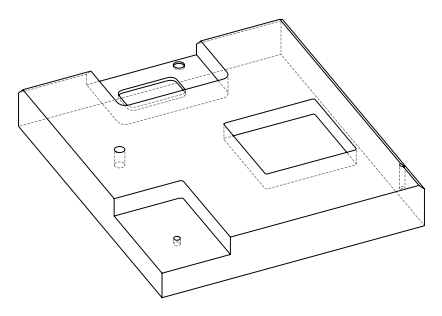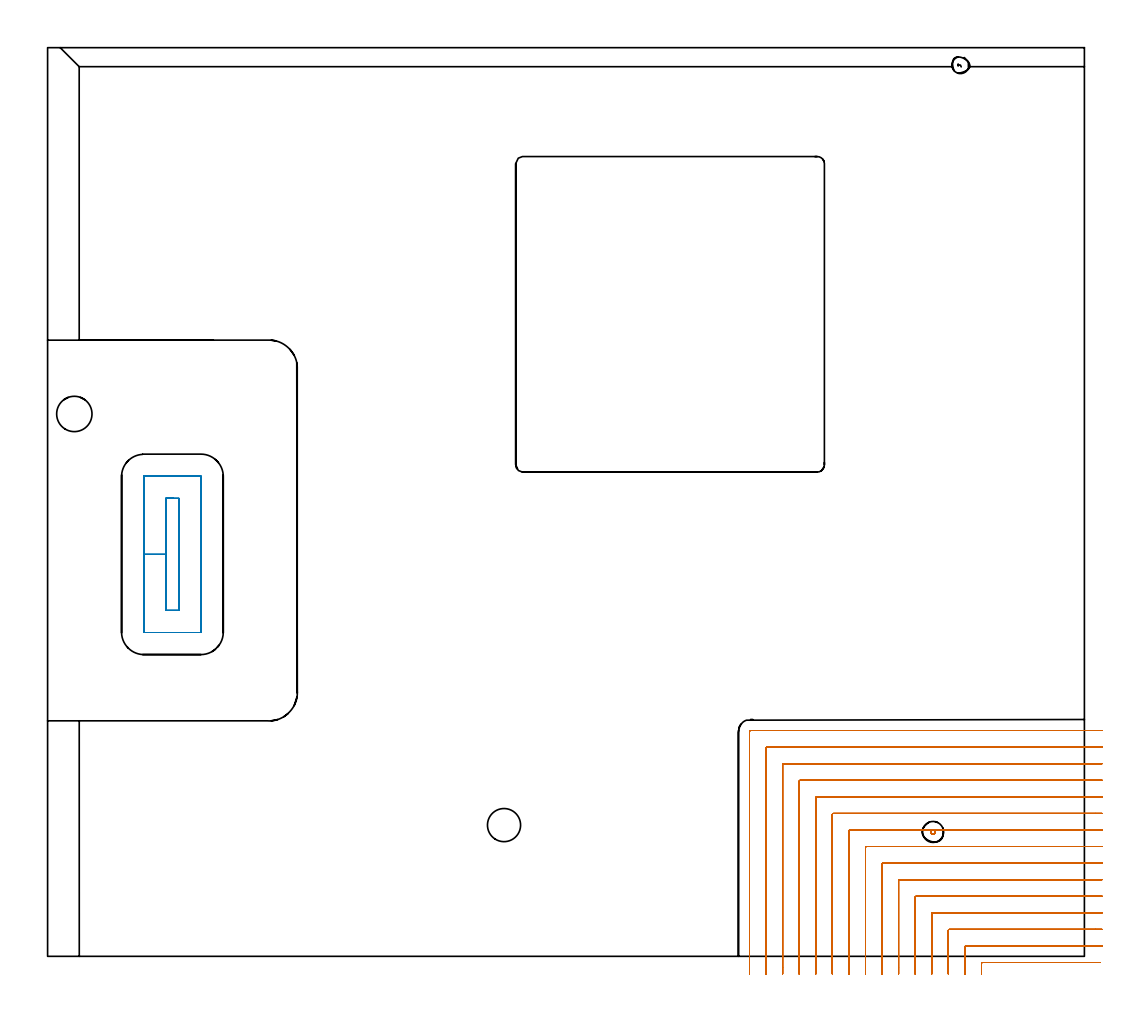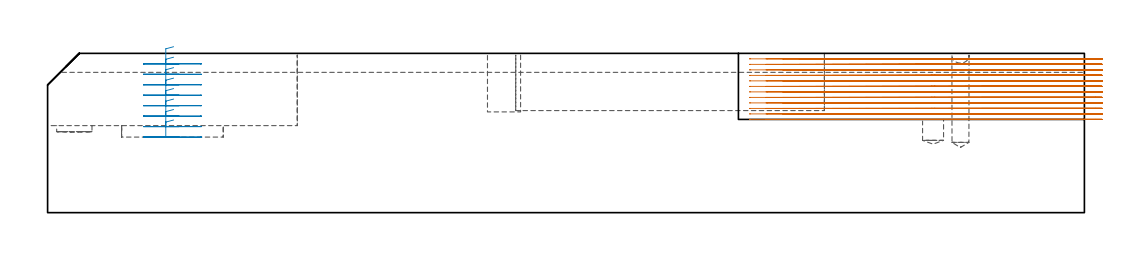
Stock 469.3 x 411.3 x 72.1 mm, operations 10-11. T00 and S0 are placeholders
(PLAN: 13 operations, 9 tool changes, 288 min)
(1 SPOT_DRILL | STEP1POCKET | NXT0321_9005460120000 | 0.03 min | 1 mm3)
(2 SPOT_DRILL_1 | STEP1POCKET_2 | NXT0321_9005460120000 | 0.03 min | 3255 mm3)
(3 DRILL_BLIND_HOLE_INTO_CENTER | STEP1POCKET | UGT0301_196 | 0.18 min | 1890 mm3)
(4 INDEXABLE_INSERT_DRILL_BLIND_HOLE_FROM_SOLID | STEP1POCKET_1 | NXT0302_003 | 0.03 min | 7122 mm3)
(5 DRILL_BLIND_HOLE_INTO_CENTER_1 | STEP1POCKET_2 | NXT0301_066 | 0.06 min | 754 mm3)
(6 INDEXABLE_INSERT_DRILL_BLIND_HOLE_FROM_SOLID_1 | STEP1POCKET_3 | UGT0302_001 | 0.12 min | 4670 mm3)
(7 AREA_MILL | FG_CHAMFER_SURFACE | UGT0205_001 | 5.29 min | 11621 mm3)
(8 AREA_MILL_1 | FG_CHAMFER_SURFACE_1 | UGT0205_001 | 6.4 min | 14263 mm3)
(9 AREA_MILL_2 | FG_CHAMFER_SURFACE_2 | UGT0205_001 | 14.88 min | 16879 mm3)
(10 MILL_CORNER_NOTCH_RECTANGULAR | CORNER_NOTCH_RECTANGULAR | NXT0201_013 | Follow Part, ap 2.5, ae 75% | 64.64 min | 498453 mm3)
(11 MILL_RECTANGULAR_POCKET | POCKET_RECTANGULAR_STRAIGHT | UGT0201_094 | Follow Part, ap 5, ae 75% | 6.07 min | 154843 mm3)
(12 MILL_RECTANGULAR_POCKET_1 | POCKET_RECTANGULAR_STRAIGHT_1 | NXT0201_008 | Follow Part, ap 1.5, ae 75% | 160.28 min | 516612 mm3)
(13 MILL_SLOT | SLOT_PARTIAL_RECTANGULAR | UGT0201_094 | Follow Part, ap 5, ae 75% | 29.99 min | 492776 mm3)
(TOOL NXT0321_9005460120000 | NC Spot Drill, 142deg, 12mm, Carbide, Uncoated | D12 PA142 FL30 Z2)
(TOOL UGT0301_196 | Twist Drill 7.7 mm | D7.7 PA118 FL73 Z2)
(TOOL NXT0302_003 | Index. Insert Drill 16mm [880-D1600L20-05] | D16 PA176 FL80 Z2)
(TOOL NXT0301_066 | Carbide Drill 9.5mm [860.1-0950-029A1-MM 2214] | D9.5 PA140 FL47 Z2)
(TOOL UGT0302_001 | Indexable Insert Drill 15mm | D15 PA180 FL50 Z2)
(TOOL UGT0205_001 | Chamfer Mill 20 x 3 x 45 deg. | D20 FL50 Z2)
(TOOL NXT0201_013 | ENDMILL 10mm | D10 FL30 Z4)
(TOOL UGT0201_094 | End mill 20 mm | D20 FL38 Z4)
(TOOL NXT0201_008 | ENDMILL 6mm [2P460-0600-NA 1630] | D6 FL26 Z6)
(OP 10 MILL_CORNER_NOTCH_RECTANGULAR)
G17 G21 G94 G90
T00 M6
G54
G17 G0 G90 X476.442 Y-2.8 S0 M3
G43 Z82.106 H0
Z69.614
G94 G1 X473.442 F250.
X423.193 F500.
G3 X422.7 Y-3.293 R0.5
G1 Y-5.
Y-8. F250.
G0 Z82.106
X477.3 Y4.7
Z69.614
G1 X474.3
X415.693 F500.
G3 X415.2 Y4.207 R0.5
G1 Y-5.
Y-8. F250.
G0 Z82.106
X477.3 Y12.2
Z69.614
G1 X474.3
X408.193 F500.
G3 X407.7 Y11.707 R0.5
G1 Y-5.
Y-8. F250.
G0 Z82.106
X477.3 Y19.7
Z69.614
G1 X474.3
X400.694 F500.
G3 X400.2 Y19.206 R0.5
G1 Y-5.
Y-8. F250.
G0 Z82.106
X477.3 Y27.2
Z69.614
G1 X474.3
X393.194 F500.
G3 X392.7 Y26.706 R0.5
G1 Y-5.
Y-8. F250.
G0 Z82.106
X477.3 Y34.7
Z69.614
G1 X474.3
X385.694 F500.
G3 X385.2 Y34.206 R0.5
G1 Y-5.
Y-8. F250.
G0 Z82.106
X477.3 Y42.2
Z69.614
G1 X474.3
X378.194 F500.
G3 X377.7 Y41.706 R0.5
G1 Y-5.
Y-8. F250.
G0 Z82.106
X477.3 Y49.7
Z69.614
G1 X474.3
X370.695 F500.
G3 X370.2 Y49.205 R0.5
G1 Y-5.
Y-8. F250.
G0 Z82.106
X477.3 Y57.2
Z69.614
G1 X474.3
X401.206 F500.
X401.216 Y57.196
G2 X401.774 Y56.44 R1.112
X401.594 Y55.718 R0.993
G1 X401.387 Y55.51
G2 X400.384 Y55.409 R0.988
G1 X400.239 Y55.501
X400.025 Y55.708
X399.886 Y55.917
X399.829 Y56.142
G2 X400.195 Y57.07 R0.97
G1 X400.4 Y57.2
X370.695
X363.195
G3 X362.7 Y56.705 R0.5
G1 Y-5.
Y-8. F250.
G0 Z82.106
X477.3 Y64.7
Z69.614
G1 X474.3
X355.695 F500.
G3 X355.2 Y64.205 R0.5
G1 Y-5.
Y-8. F250.
G0 Z82.106
X477.3 Y72.2
Z69.614
G1 X474.3
X348.196 F500.
G3 X347.7 Y71.704 R0.5
G1 Y-5.
Y-8. F250.
G0 Z82.106
X477.3 Y79.7
Z69.614
G1 X474.3
X340.696 F500.
G3 X340.2 Y79.204 R0.5
G1 Y-5.
Y-8. F250.
G0 Z82.106
X477.3 Y87.2
Z69.614
G1 X474.3
X333.196 F500.
G3 X332.7 Y86.704 R0.5
G1 Y-5.
Y-8. F250.
G0 Z82.106
X477.3 Y94.7
Z69.614
G1 X474.3
X325.696 F500.
G3 X325.2 Y94.204 R0.5
G1 Y-5.
Y-8. F250.
G0 Z82.106
X477.3 Y102.2
Z69.614
G1 X474.3
X318.196 F500.
G3 X317.7 Y101.704 R0.5
G1 Y-5.
Y-8. F250.
G0 Z82.106
X476.442 Y-2.8
Z67.122
G1 X473.442
X423.193 F500.
G3 X422.7 Y-3.293 R0.5
G1 Y-5.
Y-8. F250.
G0 Z82.106
X477.3 Y4.7
Z67.122
G1 X474.3
X415.693 F500.
G3 X415.2 Y4.207 R0.5
G1 Y-5.
Y-8. F250.
G0 Z82.106
X477.3 Y12.2
Z67.122
G1 X474.3
X408.193 F500.
G3 X407.7 Y11.707 R0.5
G1 Y-5.
Y-8. F250.
G0 Z82.106
X477.3 Y19.7
Z67.122
G1 X474.3
X400.694 F500.
G3 X400.2 Y19.206 R0.5
G1 Y-5.
Y-8. F250.
G0 Z82.106
X477.3 Y27.2
Z67.122
G1 X474.3
X393.194 F500.
G3 X392.7 Y26.706 R0.5
G1 Y-5.
Y-8. F250.
G0 Z82.106
X477.3 Y34.7
Z67.122
G1 X474.3
X385.694 F500.
G3 X385.2 Y34.206 R0.5
G1 Y-5.
Y-8. F250.
G0 Z82.106
X477.3 Y42.2
Z67.122
G1 X474.3
X378.194 F500.
G3 X377.7 Y41.706 R0.5
G1 Y-5.
Y-8. F250.
G0 Z82.106
X477.3 Y49.7
Z67.122
G1 X474.3
X370.695 F500.
G3 X370.2 Y49.205 R0.5
G1 Y-5.
Y-8. F250.
G0 Z82.106
X477.3 Y57.2
Z67.122
G1 X474.3
X401.206 F500.
X401.216 Y57.196
G2 X401.774 Y56.44 R1.112
X401.594 Y55.718 R0.993
G1 X401.387 Y55.51
G2 X400.384 Y55.409 R0.988
G1 X400.24 Y55.5
X400.025 Y55.709
X399.886 Y55.917
X399.829 Y56.142
G2 X400.195 Y57.07 R0.97
G1 X400.4 Y57.2
X370.695
X363.195
G3 X362.7 Y56.705 R0.5
G1 Y-5.
Y-8. F250.
G0 Z82.106
X477.3 Y64.7
Z67.122
G1 X474.3
X355.695 F500.
G3 X355.2 Y64.205 R0.5
G1 Y-5.
Y-8. F250.
G0 Z82.106
X477.3 Y72.2
Z67.122
G1 X474.3
X348.196 F500.
G3 X347.7 Y71.704 R0.5
G1 Y-5.
Y-8. F250.
G0 Z82.106
X477.3 Y79.7
Z67.122
G1 X474.3
X340.696 F500.
G3 X340.2 Y79.204 R0.5
G1 Y-5.
Y-8. F250.
G0 Z82.106
X477.3 Y87.2
Z67.122
G1 X474.3
X333.196 F500.
G3 X332.7 Y86.704 R0.5
G1 Y-5.
Y-8. F250.
G0 Z82.106
X477.3 Y94.7
Z67.122
G1 X474.3
X325.696 F500.
G3 X325.2 Y94.204 R0.5
G1 Y-5.
Y-8. F250.
G0 Z82.106
X477.3 Y102.2
Z67.122
G1 X474.3
X318.196 F500.
G3 X317.7 Y101.704 R0.5
G1 Y-5.
Y-8. F250.
G0 Z82.106
X476.442 Y-2.8
Z64.63
G1 X473.442
X423.193 F500.
G3 X422.7 Y-3.293 R0.5
G1 Y-5.
Y-8. F250.
G0 Z82.106
X477.3 Y4.7
Z64.63
G1 X474.3
X415.693 F500.
G3 X415.2 Y4.207 R0.5
G1 Y-5.
Y-8. F250.
G0 Z82.106
X477.3 Y12.2
Z64.63
G1 X474.3
X408.193 F500.
G3 X407.7 Y11.707 R0.5
G1 Y-5.
Y-8. F250.
G0 Z82.106
X477.3 Y19.7
Z64.63
G1 X474.3
X400.694 F500.
G3 X400.2 Y19.206 R0.5
G1 Y-5.
Y-8. F250.
G0 Z82.106
X477.3 Y27.2
Z64.63
G1 X474.3
X393.194 F500.
G3 X392.7 Y26.706 R0.5
G1 Y-5.
Y-8. F250.
G0 Z82.106
X477.3 Y34.7
Z64.63
G1 X474.3
X385.694 F500.
G3 X385.2 Y34.206 R0.5
G1 Y-5.
Y-8. F250.
G0 Z82.106
X477.3 Y42.2
Z64.63
G1 X474.3
X378.194 F500.
G3 X377.7 Y41.706 R0.5
G1 Y-5.
Y-8. F250.
G0 Z82.106
X477.3 Y49.7
Z64.63
G1 X474.3
X370.695 F500.
G3 X370.2 Y49.205 R0.5
G1 Y-5.
Y-8. F250.
G0 Z82.106
X477.3 Y57.2
Z64.63
G1 X474.3
X401.206 F500.
X401.216 Y57.196
G2 X401.774 Y56.44 R1.112
X401.594 Y55.718 R0.993
G1 X401.387 Y55.51
X401.293 Y55.448
G2 X400.385 Y55.409 R0.988
G1 X400.239 Y55.502
X400.025 Y55.709
X399.886 Y55.917
X399.829 Y56.142
G2 X400.195 Y57.07 R0.97
G1 X400.4 Y57.2
X370.695
X363.195
G3 X362.7 Y56.705 R0.5
G1 Y-5.
Y-8. F250.
G0 Z82.106
X477.3 Y64.7
Z64.63
G1 X474.3
X355.695 F500.
G3 X355.2 Y64.205 R0.5
G1 Y-5.
Y-8. F250.
G0 Z82.106
X477.3 Y72.2
Z64.63
G1 X474.3
X348.196 F500.
G3 X347.7 Y71.704 R0.5
G1 Y-5.
Y-8. F250.
G0 Z82.106
X477.3 Y79.7
Z64.63
G1 X474.3
X340.696 F500.
G3 X340.2 Y79.204 R0.5
G1 Y-5.
Y-8. F250.
G0 Z82.106
X477.3 Y87.2
Z64.63
G1 X474.3
X333.196 F500.
G3 X332.7 Y86.704 R0.5
G1 Y-5.
Y-8. F250.
G0 Z82.106
X477.3 Y94.7
Z64.63
G1 X474.3
X325.696 F500.
G3 X325.2 Y94.204 R0.5
G1 Y-5.
Y-8. F250.
G0 Z82.106
X477.3 Y102.2
Z64.63
G1 X474.3
X318.196 F500.
G3 X317.7 Y101.704 R0.5
G1 Y-5.
Y-8. F250.
G0 Z82.106
X476.442 Y-2.8
Z62.137
G1 X473.442
X423.193 F500.
G3 X422.7 Y-3.293 R0.5
G1 Y-5.
Y-8. F250.
G0 Z82.106
X477.3 Y4.7
Z62.137
G1 X474.3
X415.693 F500.
G3 X415.2 Y4.207 R0.5
G1 Y-5.
Y-8. F250.
G0 Z82.106
X477.3 Y12.2
Z62.137
G1 X474.3
X408.193 F500.
G3 X407.7 Y11.707 R0.5
G1 Y-5.
Y-8. F250.
G0 Z82.106
X477.3 Y19.7
Z62.137
G1 X474.3
X400.694 F500.
G3 X400.2 Y19.206 R0.5
G1 Y-5.
Y-8. F250.
G0 Z82.106
X477.3 Y27.2
Z62.137
G1 X474.3
X393.194 F500.
G3 X392.7 Y26.706 R0.5
G1 Y-5.
Y-8. F250.
G0 Z82.106
X477.3 Y34.7
Z62.137
G1 X474.3
X385.694 F500.
G3 X385.2 Y34.206 R0.5
G1 Y-5.
Y-8. F250.
G0 Z82.106
X477.3 Y42.2
Z62.137
G1 X474.3
X378.194 F500.
G3 X377.7 Y41.706 R0.5
G1 Y-5.
Y-8. F250.
G0 Z82.106
X477.3 Y49.7
Z62.137
G1 X474.3
X370.695 F500.
G3 X370.2 Y49.205 R0.5
G1 Y-5.
Y-8. F250.
G0 Z82.106
X477.3 Y57.2
Z62.137
G1 X474.3
X401.206 F500.
G2 X401.774 Y56.44 R1.113
X401.594 Y55.718 R0.993
G1 X401.387 Y55.51
X401.29 Y55.447
G2 X400.385 Y55.409 R0.988
G1 X400.237 Y55.503
X400.026 Y55.707
X399.886 Y55.917
X399.829 Y56.142
G2 X400.195 Y57.07 R0.97
G1 X400.4 Y57.2
X370.695
X363.195
G3 X362.7 Y56.705 R0.5
G1 Y-5.
Y-8. F250.
G0 Z82.106
X477.3 Y64.7
Z62.137
G1 X474.3
X355.695 F500.
G3 X355.2 Y64.205 R0.5
G1 Y-5.
Y-8. F250.
G0 Z82.106
X477.3 Y72.2
Z62.137
G1 X474.3
X348.196 F500.
G3 X347.7 Y71.704 R0.5
G1 Y-5.
Y-8. F250.
G0 Z82.106
X477.3 Y79.7
Z62.137
G1 X474.3
X340.696 F500.
G3 X340.2 Y79.204 R0.5
G1 Y-5.
Y-8. F250.
G0 Z82.106
X477.3 Y87.2
Z62.137
G1 X474.3
X333.196 F500.
G3 X332.7 Y86.704 R0.5
G1 Y-5.
Y-8. F250.
G0 Z82.106
X477.3 Y94.7
Z62.137
G1 X474.3
X325.696 F500.
G3 X325.2 Y94.204 R0.5
G1 Y-5.
Y-8. F250.
G0 Z82.106
X477.3 Y102.2
Z62.137
G1 X474.3
X318.196 F500.
G3 X317.7 Y101.704 R0.5
G1 Y-5.
Y-8. F250.
G0 Z82.106
X476.442 Y-2.8
Z59.645
G1 X473.442
X423.193 F500.
G3 X422.7 Y-3.293 R0.5
G1 Y-5.
Y-8. F250.
G0 Z82.106
X477.3 Y4.7
Z59.645
G1 X474.3
X415.693 F500.
G3 X415.2 Y4.207 R0.5
G1 Y-5.
Y-8. F250.
G0 Z82.106
X477.3 Y12.2
Z59.645
G1 X474.3
X408.193 F500.
G3 X407.7 Y11.707 R0.5
G1 Y-5.
Y-8. F250.
G0 Z82.106
X477.3 Y19.7
Z59.645
G1 X474.3
X400.694 F500.
G3 X400.2 Y19.206 R0.5
G1 Y-5.
Y-8. F250.
G0 Z82.106
X477.3 Y27.2
Z59.645
G1 X474.3
X393.194 F500.
G3 X392.7 Y26.706 R0.5
G1 Y-5.
Y-8. F250.
G0 Z82.106
X477.3 Y34.7
Z59.645
G1 X474.3
X385.694 F500.
G3 X385.2 Y34.206 R0.5
G1 Y-5.
Y-8. F250.
G0 Z82.106
X477.3 Y42.2
Z59.645
G1 X474.3
X378.194 F500.
G3 X377.7 Y41.706 R0.5
G1 Y-5.
Y-8. F250.
G0 Z82.106
X477.3 Y49.7
Z59.645
G1 X474.3
X370.695 F500.
G3 X370.2 Y49.205 R0.5
G1 Y-5.
Y-8. F250.
G0 Z82.106
X477.3 Y57.2
Z59.645
G1 X474.3
X401.206 F500.
G2 X401.774 Y56.44 R1.113
X401.731 Y55.983 R0.993
X401.594 Y55.718 R0.991
G1 X401.385 Y55.509
X401.271 Y55.436
G2 X400.384 Y55.409 R0.988
G1 X400.238 Y55.502
X400.026 Y55.707
X399.885 Y55.919
X399.829 Y56.142
G2 X400.195 Y57.07 R0.97
G1 X400.4 Y57.2
X370.695
X363.195
G3 X362.7 Y56.705 R0.5
G1 Y-5.
Y-8. F250.
G0 Z82.106
X477.3 Y64.7
Z59.645
G1 X474.3
X355.695 F500.
G3 X355.2 Y64.205 R0.5
G1 Y-5.
Y-8. F250.
G0 Z82.106
X477.3 Y72.2
Z59.645
G1 X474.3
X348.196 F500.
G3 X347.7 Y71.704 R0.5
G1 Y-5.
Y-8. F250.
G0 Z82.106
X477.3 Y79.7
Z59.645
G1 X474.3
X340.696 F500.
G3 X340.2 Y79.204 R0.5
G1 Y-5.
Y-8. F250.
G0 Z82.106
X477.3 Y87.2
Z59.645
G1 X474.3
X333.196 F500.
G3 X332.7 Y86.704 R0.5
G1 Y-5.
Y-8. F250.
G0 Z82.106
X477.3 Y94.7
Z59.645
G1 X474.3
X325.696 F500.
G3 X325.2 Y94.204 R0.5
G1 Y-5.
Y-8. F250.
G0 Z82.106
X477.3 Y102.2
Z59.645
G1 X474.3
X318.196 F500.
G3 X317.7 Y101.704 R0.5
G1 Y-5.
Y-8. F250.
G0 Z82.106
X476.442 Y-2.8
Z57.153
G1 X473.442
X423.193 F500.
G3 X422.7 Y-3.293 R0.5
G1 Y-5.
Y-8. F250.
G0 Z82.106
X477.3 Y4.7
Z57.153
G1 X474.3
X415.693 F500.
G3 X415.2 Y4.207 R0.5
G1 Y-5.
Y-8. F250.
G0 Z82.106
X477.3 Y12.2
Z57.153
G1 X474.3
X408.193 F500.
G3 X407.7 Y11.707 R0.5
G1 Y-5.
Y-8. F250.
G0 Z82.106
X477.3 Y19.7
Z57.153
G1 X474.3
X400.694 F500.
G3 X400.2 Y19.206 R0.5
G1 Y-5.
Y-8. F250.
G0 Z82.106
X477.3 Y27.2
Z57.153
G1 X474.3
X393.194 F500.
G3 X392.7 Y26.706 R0.5
G1 Y-5.
Y-8. F250.
G0 Z82.106
X477.3 Y34.7
Z57.153
G1 X474.3
X385.694 F500.
G3 X385.2 Y34.206 R0.5
G1 Y-5.
Y-8. F250.
G0 Z82.106
X477.3 Y42.2
Z57.153
G1 X474.3
X378.195 F500.
G3 X377.7 Y41.705 R0.5
G1 Y-5.
Y-8. F250.
G0 Z82.106
X477.3 Y49.7
Z57.153
G1 X474.3
X370.695 F500.
G3 X370.2 Y49.205 R0.5
G1 Y-5.
Y-8. F250.
G0 Z82.106
X477.3 Y57.2
Z57.153
G1 X474.3
X401.206 F500.
X401.216 Y57.196
G2 X401.774 Y56.44 R1.112
X401.731 Y55.983 R0.993
X401.594 Y55.718 R0.991
G1 X401.385 Y55.509
X401.27 Y55.436
G2 X400.384 Y55.409 R0.988
G1 X400.239 Y55.501
X400.026 Y55.708
X399.885 Y55.919
X399.829 Y56.142
G2 X400.195 Y57.07 R0.97
G1 X400.4 Y57.2
X370.695
X363.195
G3 X362.7 Y56.705 R0.5
G1 Y-5.
Y-8. F250.
G0 Z82.106
X477.3 Y64.7
Z57.153
G1 X474.3
X355.695 F500.
G3 X355.2 Y64.205 R0.5
G1 Y-5.
Y-8. F250.
G0 Z82.106
X477.3 Y72.2
Z57.153
G1 X474.3
X348.196 F500.
G3 X347.7 Y71.704 R0.5
G1 Y-5.
Y-8. F250.
G0 Z82.106
X477.3 Y79.7
Z57.153
G1 X474.3
X340.696 F500.
G3 X340.2 Y79.204 R0.5
G1 Y-5.
Y-8. F250.
G0 Z82.106
X477.3 Y87.2
Z57.153
G1 X474.3
X333.196 F500.
G3 X332.7 Y86.704 R0.5
G1 Y-5.
Y-8. F250.
G0 Z82.106
X477.3 Y94.7
Z57.153
G1 X474.3
X325.696 F500.
G3 X325.2 Y94.204 R0.5
G1 Y-5.
Y-8. F250.
G0 Z82.106
X477.3 Y102.2
Z57.153
G1 X474.3
X318.196 F500.
G3 X317.7 Y101.704 R0.5
G1 Y-5.
Y-8. F250.
G0 Z82.106
X476.442 Y-2.8
Z54.661
G1 X473.442
X423.193 F500.
G3 X422.7 Y-3.293 R0.5
G1 Y-5.
Y-8. F250.
G0 Z82.106
X477.3 Y4.7
Z54.661
G1 X474.3
X415.693 F500.
G3 X415.2 Y4.207 R0.5
G1 Y-5.
Y-8. F250.
G0 Z82.106
X477.3 Y12.2
Z54.661
G1 X474.3
X408.193 F500.
G3 X407.7 Y11.707 R0.5
G1 Y-5.
Y-8. F250.
G0 Z82.106
X477.3 Y19.7
Z54.661
G1 X474.3
X400.694 F500.
G3 X400.2 Y19.206 R0.5
G1 Y-5.
Y-8. F250.
G0 Z82.106
X477.3 Y27.2
Z54.661
G1 X474.3
X393.194 F500.
G3 X392.7 Y26.706 R0.5
G1 Y-5.
Y-8. F250.
G0 Z82.106
X477.3 Y34.7
Z54.661
G1 X474.3
X385.694 F500.
G3 X385.2 Y34.206 R0.5
G1 Y-5.
Y-8. F250.
G0 Z82.106
X477.3 Y42.2
Z54.661
G1 X474.3
X378.195 F500.
G3 X377.7 Y41.705 R0.5
G1 Y-5.
Y-8. F250.
G0 Z82.106
X477.3 Y49.7
Z54.661
G1 X474.3
X370.695 F500.
G3 X370.2 Y49.205 R0.5
G1 Y-5.
Y-8. F250.
G0 Z82.106
X477.3 Y57.2
Z54.661
G1 X474.3
X401.206 F500.
X401.216 Y57.196
G2 X401.774 Y56.44 R1.112
X401.594 Y55.718 R0.993
G1 X401.387 Y55.51
G2 X400.384 Y55.409 R0.988
G1 X400.24 Y55.5
X400.025 Y55.709
X399.886 Y55.917
X399.829 Y56.142
G2 X400.195 Y57.07 R0.97
G1 X400.4 Y57.2
X370.695
X363.195
G3 X362.7 Y56.705 R0.5
G1 Y-5.
Y-8. F250.
G0 Z82.106
X477.3 Y64.7
Z54.661
G1 X474.3
X355.695 F500.
G3 X355.2 Y64.205 R0.5
G1 Y-5.
Y-8. F250.
G0 Z82.106
X477.3 Y72.2
Z54.661
G1 X474.3
X348.196 F500.
G3 X347.7 Y71.704 R0.5
G1 Y-5.
Y-8. F250.
G0 Z82.106
X477.3 Y79.7
Z54.661
G1 X474.3
X340.696 F500.
G3 X340.2 Y79.204 R0.5
G1 Y-5.
Y-8. F250.
G0 Z82.106
X477.3 Y87.2
Z54.661
G1 X474.3
X333.196 F500.
G3 X332.7 Y86.704 R0.5
G1 Y-5.
Y-8. F250.
G0 Z82.106
X477.3 Y94.7
Z54.661
G1 X474.3
X325.696 F500.
G3 X325.2 Y94.204 R0.5
G1 Y-5.
Y-8. F250.
G0 Z82.106
X477.3 Y102.2
Z54.661
G1 X474.3
X318.196 F500.
G3 X317.7 Y101.704 R0.5
G1 Y-5.
Y-8. F250.
G0 Z82.106
X476.442 Y-2.8
Z52.169
G1 X473.442
X423.193 F500.
G3 X422.7 Y-3.293 R0.5
G1 Y-5.
Y-8. F250.
G0 Z82.106
X477.3 Y4.7
Z52.169
G1 X474.3
X415.693 F500.
G3 X415.2 Y4.207 R0.5
G1 Y-5.
Y-8. F250.
G0 Z82.106
X477.3 Y12.2
Z52.169
G1 X474.3
X408.193 F500.
G3 X407.7 Y11.707 R0.5
G1 Y-5.
Y-8. F250.
G0 Z82.106
X477.3 Y19.7
Z52.169
G1 X474.3
X400.694 F500.
G3 X400.2 Y19.206 R0.5
G1 Y-5.
Y-8. F250.
G0 Z82.106
X477.3 Y27.2
Z52.169
G1 X474.3
X393.194 F500.
G3 X392.7 Y26.706 R0.5
G1 Y-5.
Y-8. F250.
G0 Z82.106
X477.3 Y34.7
Z52.169
G1 X474.3
X385.694 F500.
G3 X385.2 Y34.206 R0.5
G1 Y-5.
Y-8. F250.
G0 Z82.106
X477.3 Y42.2
Z52.169
G1 X474.3
X378.195 F500.
G3 X377.7 Y41.705 R0.5
G1 Y-5.
Y-8. F250.
G0 Z82.106
X477.3 Y49.7
Z52.169
G1 X474.3
X370.695 F500.
G3 X370.2 Y49.205 R0.5
G1 Y-5.
Y-8. F250.
G0 Z82.106
X477.3 Y57.2
Z52.169
G1 X474.3
X401.206 F500.
X401.216 Y57.196
G2 X401.774 Y56.44 R1.112
X401.594 Y55.718 R0.993
G1 X401.387 Y55.51
X401.294 Y55.449
G2 X400.386 Y55.408 R0.988
G1 X400.238 Y55.502
X400.025 Y55.709
X399.886 Y55.917
X399.829 Y56.142
G2 X400.195 Y57.07 R0.97
G1 X400.4 Y57.2
X370.695
X363.195
G3 X362.7 Y56.705 R0.5
G1 Y-5.
Y-8. F250.
G0 Z82.106
X477.3 Y64.7
Z52.169
G1 X474.3
X355.695 F500.
G3 X355.2 Y64.205 R0.5
G1 Y-5.
Y-8. F250.
G0 Z82.106
X477.3 Y72.2
Z52.169
G1 X474.3
X348.196 F500.
G3 X347.7 Y71.704 R0.5
G1 Y-5.
Y-8. F250.
G0 Z82.106
X477.3 Y79.7
Z52.169
G1 X474.3
X340.696 F500.
G3 X340.2 Y79.204 R0.5
G1 Y-5.
Y-8. F250.
G0 Z82.106
X477.3 Y87.2
Z52.169
G1 X474.3
X333.196 F500.
G3 X332.7 Y86.704 R0.5
G1 Y-5.
Y-8. F250.
G0 Z82.106
X477.3 Y94.7
Z52.169
G1 X474.3
X325.696 F500.
G3 X325.2 Y94.204 R0.5
G1 Y-5.
Y-8. F250.
G0 Z82.106
X477.3 Y102.2
Z52.169
G1 X474.3
X318.196 F500.
G3 X317.7 Y101.704 R0.5
G1 Y-5.
Y-8. F250.
G0 Z82.106
X476.442 Y-2.8
Z49.677
G1 X473.442
X423.193 F500.
G3 X422.7 Y-3.293 R0.5
G1 Y-5.
Y-8. F250.
G0 Z82.106
X477.3 Y4.7
Z49.677
G1 X474.3
X415.693 F500.
G3 X415.2 Y4.207 R0.5
G1 Y-5.
Y-8. F250.
G0 Z82.106
X477.3 Y12.2
Z49.677
G1 X474.3
X408.193 F500.
G3 X407.7 Y11.707 R0.5
G1 Y-5.
Y-8. F250.
G0 Z82.106
X477.3 Y19.7
Z49.677
G1 X474.3
X400.694 F500.
G3 X400.2 Y19.206 R0.5
G1 Y-5.
Y-8. F250.
G0 Z82.106
X477.3 Y27.2
Z49.677
G1 X474.3
X393.194 F500.
G3 X392.7 Y26.706 R0.5
G1 Y-5.
Y-8. F250.
G0 Z82.106
X477.3 Y34.7
Z49.677
G1 X474.3
X385.694 F500.
G3 X385.2 Y34.206 R0.5
G1 Y-5.
Y-8. F250.
G0 Z82.106
X477.3 Y42.2
Z49.677
G1 X474.3
X378.195 F500.
G3 X377.7 Y41.705 R0.5
G1 Y-5.
Y-8. F250.
G0 Z82.106
X477.3 Y49.7
Z49.677
G1 X474.3
X370.695 F500.
G3 X370.2 Y49.205 R0.5
G1 Y-5.
Y-8. F250.
G0 Z82.106
X477.3 Y57.2
Z49.677
G1 X474.3
X401.206 F500.
X401.216 Y57.196
G2 X401.774 Y56.44 R1.112
X401.594 Y55.718 R0.993
G1 X401.387 Y55.51
X401.289 Y55.447
G2 X400.386 Y55.408 R0.988
G1 X400.237 Y55.503
X400.026 Y55.707
X399.886 Y55.917
X399.829 Y56.142
G2 X400.195 Y57.07 R0.97
G1 X400.4 Y57.2
X370.695
X363.195
G3 X362.7 Y56.705 R0.5
G1 Y-5.
Y-8. F250.
G0 Z82.106
X477.3 Y64.7
Z49.677
G1 X474.3
X355.695 F500.
G3 X355.2 Y64.205 R0.5
G1 Y-5.
Y-8. F250.
G0 Z82.106
X477.3 Y72.2
Z49.677
G1 X474.3
X348.196 F500.
G3 X347.7 Y71.704 R0.5
G1 Y-5.
Y-8. F250.
G0 Z82.106
X477.3 Y79.7
Z49.677
G1 X474.3
X340.696 F500.
G3 X340.2 Y79.204 R0.5
G1 Y-5.
Y-8. F250.
G0 Z82.106
X477.3 Y87.2
Z49.677
G1 X474.3
X333.196 F500.
G3 X332.7 Y86.704 R0.5
G1 Y-5.
Y-8. F250.
G0 Z82.106
X477.3 Y94.7
Z49.677
G1 X474.3
X325.696 F500.
G3 X325.2 Y94.204 R0.5
G1 Y-5.
Y-8. F250.
G0 Z82.106
X477.3 Y102.2
Z49.677
G1 X474.3
X318.196 F500.
G3 X317.7 Y101.704 R0.5
G1 Y-5.
Y-8. F250.
G0 Z82.106
X476.442 Y-2.8
Z47.184
G1 X473.442
X423.193 F500.
G3 X422.7 Y-3.293 R0.5
G1 Y-5.
Y-8. F250.
G0 Z82.106
X477.3 Y4.7
Z47.184
G1 X474.3
X415.693 F500.
G3 X415.2 Y4.207 R0.5
G1 Y-5.
Y-8. F250.
G0 Z82.106
X477.3 Y12.2
Z47.184
G1 X474.3
X408.193 F500.
G3 X407.7 Y11.707 R0.5
G1 Y-5.
Y-8. F250.
G0 Z82.106
X477.3 Y19.7
Z47.184
G1 X474.3
X400.694 F500.
G3 X400.2 Y19.206 R0.5
G1 Y-5.
Y-8. F250.
G0 Z82.106
X477.3 Y27.2
Z47.184
G1 X474.3
X393.194 F500.
G3 X392.7 Y26.706 R0.5
G1 Y-5.
Y-8. F250.
G0 Z82.106
X477.3 Y34.7
Z47.184
G1 X474.3
X385.694 F500.
G3 X385.2 Y34.206 R0.5
G1 Y-5.
Y-8. F250.
G0 Z82.106
X477.3 Y42.2
Z47.184
G1 X474.3
X378.195 F500.
G3 X377.7 Y41.705 R0.5
G1 Y-5.
Y-8. F250.
G0 Z82.106
X477.3 Y49.7
Z47.184
G1 X474.3
X370.695 F500.
G3 X370.2 Y49.205 R0.5
G1 Y-5.
Y-8. F250.
G0 Z82.106
X477.3 Y57.2
Z47.184
G1 X474.3
X401.206 F500.
G2 X401.774 Y56.44 R1.113
X401.594 Y55.718 R0.993
G1 X401.387 Y55.51
X401.294 Y55.449
G2 X400.385 Y55.409 R0.988
G1 X400.237 Y55.502
X400.026 Y55.707
X399.886 Y55.917
X399.829 Y56.142
G2 X400.195 Y57.07 R0.97
G1 X400.4 Y57.2
X370.695
X363.195
G3 X362.7 Y56.705 R0.5
G1 Y-5.
Y-8. F250.
G0 Z82.106
X477.3 Y64.7
Z47.184
G1 X474.3
X355.695 F500.
G3 X355.2 Y64.205 R0.5
G1 Y-5.
Y-8. F250.
G0 Z82.106
X477.3 Y72.2
Z47.184
G1 X474.3
X348.196 F500.
G3 X347.7 Y71.704 R0.5
G1 Y-5.
Y-8. F250.
G0 Z82.106
X477.3 Y79.7
Z47.184
G1 X474.3
X340.696 F500.
G3 X340.2 Y79.204 R0.5
G1 Y-5.
Y-8. F250.
G0 Z82.106
X477.3 Y87.2
Z47.184
G1 X474.3
X333.196 F500.
G3 X332.7 Y86.704 R0.5
G1 Y-5.
Y-8. F250.
G0 Z82.106
X477.3 Y94.7
Z47.184
G1 X474.3
X325.696 F500.
G3 X325.2 Y94.204 R0.5
G1 Y-5.
Y-8. F250.
G0 Z82.106
X477.3 Y102.2
Z47.184
G1 X474.3
X318.196 F500.
G3 X317.7 Y101.704 R0.5
G1 Y-5.
Y-8. F250.
G0 Z82.106
X476.442 Y-2.8
Z44.692
G1 X473.442
X423.193 F500.
G3 X422.7 Y-3.293 R0.5
G1 Y-5.
Y-8. F250.
G0 Z82.106
X477.3 Y4.7
Z44.692
G1 X474.3
X415.693 F500.
G3 X415.2 Y4.207 R0.5
G1 Y-5.
Y-8. F250.
G0 Z82.106
X477.3 Y12.2
Z44.692
G1 X474.3
X408.193 F500.
G3 X407.7 Y11.707 R0.5
G1 Y-5.
Y-8. F250.
G0 Z82.106
X477.3 Y19.7
Z44.692
G1 X474.3
X400.694 F500.
G3 X400.2 Y19.206 R0.5
G1 Y-5.
Y-8. F250.
G0 Z82.106
X477.3 Y27.2
Z44.692
G1 X474.3
X393.194 F500.
G3 X392.7 Y26.706 R0.5
G1 Y-5.
Y-8. F250.
G0 Z82.106
X477.3 Y34.7
Z44.692
G1 X474.3
X385.694 F500.
G3 X385.2 Y34.206 R0.5
G1 Y-5.
Y-8. F250.
G0 Z82.106
X477.3 Y42.2
Z44.692
G1 X474.3
X378.195 F500.
G3 X377.7 Y41.705 R0.5
G1 Y-5.
Y-8. F250.
G0 Z82.106
X477.3 Y49.7
Z44.692
G1 X474.3
X370.695 F500.
G3 X370.2 Y49.205 R0.5
G1 Y-5.
Y-8. F250.
G0 Z82.106
X477.3 Y57.2
Z44.692
G1 X474.3
X401.206 F500.
G2 X401.774 Y56.44 R1.113
X401.594 Y55.718 R0.993
G1 X401.387 Y55.51
G2 X401.047 Y55.348 R0.996
X400.452 Y55.381 R0.988
G1 X400.385 Y55.409
X400.238 Y55.502
X400.026 Y55.707
X399.886 Y55.917
X399.829 Y56.142
G2 X400.195 Y57.07 R0.97
G1 X400.4 Y57.2
X370.695
X363.195
G3 X362.7 Y56.705 R0.5
G1 Y-5.
Y-8. F250.
G0 Z82.106
X477.3 Y64.7
Z44.692
G1 X474.3
X355.695 F500.
G3 X355.2 Y64.205 R0.5
G1 Y-5.
Y-8. F250.
G0 Z82.106
X477.3 Y72.2
Z44.692
G1 X474.3
X348.196 F500.
G3 X347.7 Y71.704 R0.5
G1 Y-5.
Y-8. F250.
G0 Z82.106
X477.3 Y79.7
Z44.692
G1 X474.3
X340.696 F500.
G3 X340.2 Y79.204 R0.5
G1 Y-5.
Y-8. F250.
G0 Z82.106
X477.3 Y87.2
Z44.692
G1 X474.3
X333.196 F500.
G3 X332.7 Y86.704 R0.5
G1 Y-5.
Y-8. F250.
G0 Z82.106
X477.3 Y94.7
Z44.692
G1 X474.3
X325.696 F500.
G3 X325.2 Y94.204 R0.5
G1 Y-5.
Y-8. F250.
G0 Z82.106
X477.3 Y102.2
Z44.692
G1 X474.3
X318.196 F500.
G3 X317.7 Y101.704 R0.5
G1 Y-5.
Y-8. F250.
G0 Z82.106
X476.442 Y-2.8
Z42.2
G1 X473.442
X423.193 F500.
G3 X422.7 Y-3.293 R0.5
G1 Y-5.
Y-8. F250.
G0 Z82.106
X477.3 Y4.7
Z42.2
G1 X474.3
X415.693 F500.
G3 X415.2 Y4.207 R0.5
G1 Y-5.
Y-8. F250.
G0 Z82.106
X477.3 Y12.2
Z42.2
G1 X474.3
X408.193 F500.
G3 X407.7 Y11.707 R0.5
G1 Y-5.
Y-8. F250.
G0 Z82.106
X477.3 Y19.7
Z42.2
G1 X474.3
X400.694 F500.
G3 X400.2 Y19.206 R0.5
G1 Y-5.
Y-8. F250.
G0 Z82.106
X477.3 Y27.2
Z42.2
G1 X474.3
X393.194 F500.
G3 X392.7 Y26.706 R0.5
G1 Y-5.
Y-8. F250.
G0 Z82.106
X477.3 Y34.7
Z42.2
G1 X474.3
X385.694 F500.
G3 X385.2 Y34.206 R0.5
G1 Y-5.
Y-8. F250.
G0 Z82.106
X477.3 Y42.2
Z42.2
G1 X474.3
X378.195 F500.
G3 X377.7 Y41.705 R0.5
G1 Y-5.
Y-8. F250.
G0 Z82.106
X477.3 Y49.7
Z42.2
G1 X474.3
X370.695 F500.
G3 X370.2 Y49.205 R0.5
G1 Y-5.
Y-8. F250.
G0 Z82.106
X477.3 Y57.2
Z42.2
G1 X474.3
X363.195 F500.
G3 X362.7 Y56.705 R0.5
G1 Y-5.
Y-8. F250.
G0 Z82.106
X477.3 Y64.7
Z42.2
G1 X474.3
X355.695 F500.
G3 X355.2 Y64.205 R0.5
G1 Y-5.
Y-8. F250.
G0 Z82.106
X477.3 Y72.2
Z42.2
G1 X474.3
X348.196 F500.
G3 X347.7 Y71.704 R0.5
G1 Y-5.
Y-8. F250.
G0 Z82.106
X477.3 Y79.7
Z42.2
G1 X474.3
X340.696 F500.
G3 X340.2 Y79.204 R0.5
G1 Y-5.
Y-8. F250.
G0 Z82.106
X477.3 Y87.2
Z42.2
G1 X474.3
X333.196 F500.
G3 X332.7 Y86.704 R0.5
G1 Y-5.
Y-8. F250.
G0 Z82.106
X477.3 Y94.7
Z42.2
G1 X474.3
X325.696 F500.
G3 X325.2 Y94.204 R0.5
G1 Y-5.
Y-8. F250.
G0 Z82.106
X477.3 Y102.2
Z42.2
G1 X474.3
X318.196 F500.
G3 X317.7 Y101.704 R0.5
G1 Y-5.
Y-8. F250.
G0 Z82.106
M5
M2
(OP 11 MILL_RECTANGULAR_POCKET)
G17 G21 G94 G90
T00 M6
G54
G17 G0 G90 X57.03 Y207.3 S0 M3
G43 Z82.106 H0
Z75.106
G94 G1 X53.5 Z74.16 F250.
Y181.95 Z67.368
Y156.6 F500.
X59.5
Y207.3
X53.5
Y181.95
X43.5
Y146.7
X43.505 Y146.645
X43.545 Y146.605
X43.6 Y146.6
X69.4
X69.455 Y146.605
X69.495 Y146.645
X69.5 Y146.7
Y217.2
X69.495 Y217.255
X69.455 Y217.295
X69.4 Y217.3
X43.6
X43.545 Y217.295
X43.505 Y217.255
X43.5 Y217.2
Y181.95
Y180.95
G0 X57.03 Y207.3 Z70.368
G1 X53.5 Z69.422 F250.
Y181.95 Z62.63
Y156.6 F500.
X59.5
Y207.3
X53.5
Y181.95
X43.5
Y146.7
X43.505 Y146.645
X43.545 Y146.605
X43.6 Y146.6
X69.4
X69.455 Y146.605
X69.495 Y146.645
X69.5 Y146.7
Y217.2
X69.495 Y217.255
X69.455 Y217.295
X69.4 Y217.3
X43.6
X43.545 Y217.295
X43.505 Y217.255
X43.5 Y217.2
Y181.95
Y180.95
G0 X57.03 Y207.3 Z65.63
G1 X53.5 Z64.684 F250.
Y181.95 Z57.891
Y156.6 F500.
X59.5
Y207.3
X53.5
Y181.95
X43.5
Y146.7
X43.505 Y146.645
X43.545 Y146.605
X43.6 Y146.6
X69.4
X69.455 Y146.605
X69.495 Y146.645
X69.5 Y146.7
Y217.2
X69.495 Y217.255
X69.455 Y217.295
X69.4 Y217.3
X43.6
X43.545 Y217.295
X43.505 Y217.255
X43.5 Y217.2
Y181.95
Y180.95
G0 X57.03 Y207.3 Z60.891
G1 X53.5 Z59.946 F250.
Y181.95 Z53.153
Y156.6 F500.
X59.5
Y207.3
X53.5
Y181.95
X43.5
Y146.7
X43.505 Y146.645
X43.545 Y146.605
X43.6 Y146.6
X69.4
X69.455 Y146.605
X69.495 Y146.645
X69.5 Y146.7
Y217.2
X69.495 Y217.255
X69.455 Y217.295
X69.4 Y217.3
X43.6
X43.545 Y217.295
X43.505 Y217.255
X43.5 Y217.2
Y181.95
Y180.95
G0 X57.03 Y207.3 Z56.153
G1 X53.5 Z55.207 F250.
Y181.95 Z48.415
Y156.6 F500.
X59.5
Y207.3
X53.5
Y181.95
X43.5
Y146.7
X43.505 Y146.645
X43.545 Y146.605
X43.6 Y146.6
X69.4
X69.455 Y146.605
X69.495 Y146.645
X69.5 Y146.7
Y217.2
X69.495 Y217.255
X69.455 Y217.295
X69.4 Y217.3
X43.6
X43.545 Y217.295
X43.505 Y217.255
X43.5 Y217.2
Y181.95
Y180.95
G0 X57.03 Y207.3 Z51.415
G1 X53.5 Z50.469 F250.
Y181.95 Z43.677
Y156.6 F500.
X59.5
Y207.3
X53.5
Y181.95
X43.5
Y146.7
X43.505 Y146.645
X43.545 Y146.605
X43.6 Y146.6
X69.4
X69.455 Y146.605
X69.495 Y146.645
X69.5 Y146.7
Y217.2
X69.495 Y217.255
X69.455 Y217.295
X69.4 Y217.3
X43.6
X43.545 Y217.295
X43.505 Y217.255
X43.5 Y217.2
Y181.95
Y180.95
G0 X57.03 Y207.3 Z46.677
G1 X53.5 Z45.731 F250.
Y181.95 Z38.938
Y156.6 F500.
X59.5
Y207.3
X53.5
Y181.95
X43.5
Y146.7
X43.505 Y146.645
X43.545 Y146.605
X43.6 Y146.6
X69.4
X69.455 Y146.605
X69.495 Y146.645
X69.5 Y146.7
Y217.2
X69.495 Y217.255
X69.455 Y217.295
X69.4 Y217.3
X43.6
X43.545 Y217.295
X43.505 Y217.255
X43.5 Y217.2
Y181.95
Y180.95
G0 X57.03 Y207.3 Z41.938
G1 X53.5 Z40.993 F250.
Y181.95 Z34.2
Y156.6 F500.
X59.5
Y207.3
X53.5
Y181.95
X43.5
Y146.7
X43.505 Y146.645
X43.545 Y146.605
X43.6 Y146.6
X69.4
X69.455 Y146.605
X69.495 Y146.645
X69.5 Y146.7
Y217.2
X69.495 Y217.255
X69.455 Y217.295
X69.4 Y217.3
X43.6
X43.545 Y217.295
X43.505 Y217.255
X43.5 Y217.2
Y181.95
Y180.95
G0 Z82.106
M5
M2
